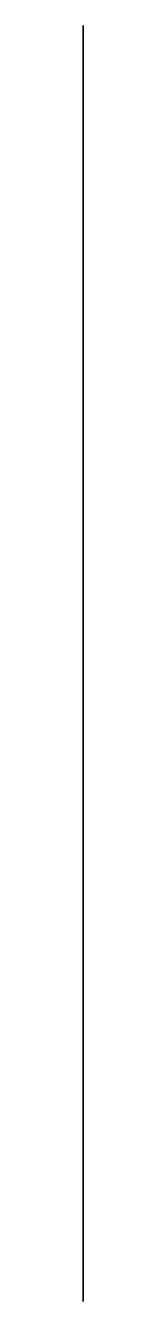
# Model space of a CAD drawing. Extents: x 1.22 to 1.22, y -3.28 to -2.543.
import ezdxf

# ---------------------------------------------------------------- set-up
doc = ezdxf.new("R2010")
doc.units = 0
doc.layers.add('PATCH', color=7, linetype='CONTINUOUS')

msp = doc.modelspace()

# ---------------------------------------------------------------- linework, layer by layer
at = {"layer": 'PATCH'}
msp.add_3dface([(1.22, -2.54332, 0.89), (1.22, -2.56, 1.03), (1.22, -3.28, 0.91), (1.22, -3.28, 0.83)], dxfattribs=at)

doc.saveas('drawing.dxf')
